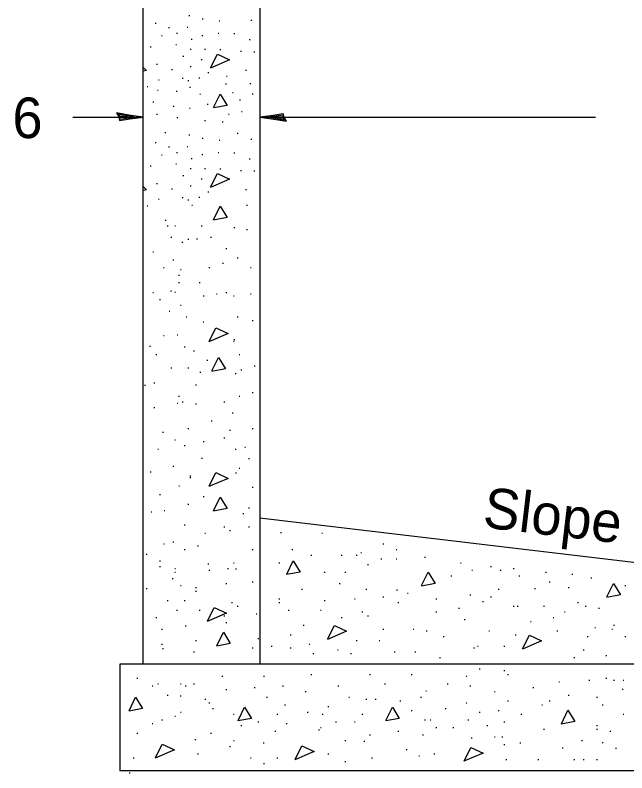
# Model space of a CAD drawing. Extents: x 0 to 2.83, y -0.14 to 1.83.
# Drawn here: x 0.5027 to 0.6788, y 0.328 to 0.5461 of the extents above; entities that cross this region are included whole.
import ezdxf

# ---------------------------------------------------------------- set-up
doc = ezdxf.new("R2010")
doc.units = 0
for name, color, linetype in [('RD_Pr_Roadway_Dimensions', 7, 'Continuous'), ('RD_Pr_Roadway_Notes', 7, 'Continuous'), ('SH_General_Details', 7, 'Continuous')]:
    doc.layers.add(name, color=color, linetype=linetype)

msp = doc.modelspace()

# ---------------------------------------------------------------- linework, layer by layer
at = {"layer": 'RD_Pr_Roadway_Dimensions'}
for p, q in [((0.51933, 0.51674), (0.53956, 0.51674)), ((0.57316, 0.51674), (0.66982, 0.51674))]:
    msp.add_line(p, q, dxfattribs=at)
for points in [[(0.53255, 0.51685), (0.53279, 0.5158), (0.53575, 0.51626), (0.53956, 0.51675), (0.53549, 0.5173), (0.53193, 0.51793), (0.53255, 0.51685), (0.53286, 0.51616), (0.537, 0.51675), (0.53248, 0.51754), (0.53315, 0.51665), (0.53505, 0.51677), (0.53322, 0.51705)], [(0.58017, 0.51664), (0.57993, 0.51769), (0.57698, 0.51723), (0.57316, 0.51674), (0.57723, 0.51619), (0.5808, 0.51556), (0.58017, 0.51664), (0.57986, 0.51733), (0.57572, 0.51674), (0.58024, 0.51595), (0.57957, 0.51684), (0.57767, 0.51672), (0.5795, 0.51644)]]:
    msp.add_lwpolyline(points, dxfattribs=at)
at = {"layer": 'SH_General_Details'}
for p, q in [((0.53956, 0.35931), (0.53956, 0.57988)), ((0.57316, 0.57931), (0.57316, 0.35931)), ((0.5527, 0.54593), (0.55297, 0.54593)), ((0.54303, 0.54375), (0.5433, 0.54375)), ((0.55654, 0.54502), (0.55681, 0.54502)), ((0.56142, 0.54444), (0.56168, 0.54444)), ((0.57059, 0.54467), (0.57085, 0.54467)), ((0.54687, 0.54249), (0.54714, 0.54249)), ((0.54917, 0.54089), (0.54943, 0.54089)), ((0.55221, 0.54261), (0.55247, 0.54261)), ((0.56113, 0.54089), (0.5614, 0.54089)), ((0.56566, 0.54077), (0.56592, 0.54077)), ((0.54481, 0.5402), (0.54508, 0.5402)), ((0.55339, 0.53917), (0.55366, 0.53917)), ((0.55649, 0.54026), (0.55675, 0.54026)), ((0.57007, 0.53905), (0.57034, 0.53905)), ((0.5416, 0.53699), (0.54187, 0.53699)), ((0.54894, 0.53762), (0.5492, 0.53762)), ((0.551, 0.53424), (0.55127, 0.53424)), ((0.5531, 0.5363), (0.55337, 0.5363)), ((0.55723, 0.5363), (0.5575, 0.5363)), ((0.56164, 0.53619), (0.56191, 0.53619)), ((0.56761, 0.53573), (0.56787, 0.53573)), ((0.57145, 0.53556), (0.57171, 0.53556)), ((0.55631, 0.53332), (0.55658, 0.53332)), ((0.54344, 0.53194), (0.5437, 0.53194)), ((0.54773, 0.53045), (0.548, 0.53045)), ((0.5531, 0.53131), (0.55337, 0.53131)), ((0.56904, 0.53022), (0.56931, 0.53022)), ((0.55083, 0.52793), (0.5511, 0.52793)), ((0.55563, 0.52805), (0.55589, 0.52805)), ((0.55821, 0.52954), (0.55847, 0.52954)), ((0.56354, 0.52856), (0.5638, 0.52856)), ((0.54068, 0.52554), (0.54095, 0.52554)), ((0.54395, 0.52747), (0.54422, 0.52747)), ((0.55247, 0.52724), (0.55274, 0.52724)), ((0.56325, 0.52635), (0.56352, 0.52635)), ((0.5703, 0.52644), (0.57057, 0.52644)), ((0.54366, 0.52446), (0.54393, 0.52446)), ((0.54911, 0.52417), (0.54938, 0.52417)), ((0.55293, 0.52532), (0.5532, 0.52532)), ((0.56526, 0.52377), (0.56552, 0.52377)), ((0.57093, 0.52348), (0.5712, 0.52348)), ((0.55586, 0.52331), (0.55612, 0.52331)), ((0.56732, 0.5217), (0.56759, 0.5217)), ((0.54235, 0.52113), (0.54261, 0.52113)), ((0.54825, 0.51987), (0.54852, 0.51987)), ((0.55287, 0.51935), (0.55314, 0.51935)), ((0.55803, 0.5205), (0.5583, 0.5205)), ((0.54343, 0.51758), (0.5437, 0.51758)), ((0.56411, 0.51758), (0.56438, 0.51758)), ((0.56784, 0.51838), (0.5681, 0.51838)), ((0.54928, 0.5166), (0.54955, 0.5166)), ((0.55723, 0.51574), (0.5575, 0.51574)), ((0.56233, 0.5154), (0.5626, 0.5154)), ((0.54584, 0.5123), (0.54611, 0.5123)), ((0.5527, 0.51162), (0.55297, 0.51162)), ((0.55654, 0.5107), (0.55681, 0.5107)), ((0.56663, 0.51207), (0.5669, 0.51207)), ((0.57059, 0.51035), (0.57085, 0.51035)), ((0.54303, 0.50944), (0.5433, 0.50944)), ((0.54687, 0.50818), (0.54714, 0.50818)), ((0.55221, 0.50829), (0.55247, 0.50829)), ((0.56142, 0.51012), (0.56168, 0.51012)), ((0.54481, 0.50588), (0.54508, 0.50588)), ((0.54917, 0.50657), (0.54943, 0.50657)), ((0.55649, 0.50594), (0.55675, 0.50594)), ((0.56113, 0.50657), (0.5614, 0.50657)), ((0.56566, 0.50646), (0.56592, 0.50646)), ((0.55339, 0.50485), (0.55366, 0.50485)), ((0.57007, 0.50474), (0.57034, 0.50474)), ((0.5416, 0.50267), (0.54187, 0.50267)), ((0.54894, 0.5033), (0.5492, 0.5033)), ((0.5531, 0.50198), (0.55337, 0.50198)), ((0.55723, 0.50198), (0.5575, 0.50198)), ((0.56164, 0.50187), (0.56191, 0.50187)), ((0.551, 0.49992), (0.55127, 0.49992)), ((0.56761, 0.50141), (0.56787, 0.50141)), ((0.57145, 0.50124), (0.57171, 0.50124)), ((0.54344, 0.49763), (0.5437, 0.49763)), ((0.55631, 0.499), (0.55658, 0.499)), ((0.54773, 0.49614), (0.548, 0.49614)), ((0.5531, 0.497), (0.55337, 0.497)), ((0.55821, 0.49522), (0.55847, 0.49522)), ((0.56904, 0.49591), (0.56931, 0.49591)), ((0.54395, 0.49316), (0.54422, 0.49316)), ((0.55083, 0.49362), (0.5511, 0.49362)), ((0.55247, 0.49293), (0.55274, 0.49293)), ((0.55563, 0.49373), (0.55589, 0.49373)), ((0.54068, 0.49123), (0.54095, 0.49123)), ((0.55355, 0.49144), (0.55382, 0.49144)), ((0.56935, 0.49144), (0.56962, 0.49144)), ((0.54593, 0.48708), (0.5462, 0.48708)), ((0.54652, 0.48546), (0.54679, 0.48546)), ((0.54865, 0.48545), (0.54892, 0.48545)), ((0.55628, 0.48545), (0.55654, 0.48545)), ((0.5657, 0.48499), (0.56597, 0.48499)), ((0.56935, 0.48436), (0.56962, 0.48436)), ((0.54756, 0.48218), (0.54783, 0.48218)), ((0.559, 0.48218), (0.55927, 0.48218)), ((0.55073, 0.48078), (0.551, 0.48078)), ((0.55246, 0.48163), (0.55273, 0.48163)), ((0.55494, 0.48172), (0.55521, 0.48172)), ((0.54231, 0.47797), (0.54258, 0.47797)), ((0.56336, 0.47891), (0.56363, 0.47891)), ((0.54811, 0.47564), (0.54837, 0.47564)), ((0.56663, 0.47619), (0.56689, 0.47619)), ((0.54538, 0.47346), (0.54565, 0.47346)), ((0.55846, 0.47346), (0.55872, 0.47346)), ((0.56243, 0.4747), (0.5627, 0.4747)), ((0.57044, 0.47346), (0.57071, 0.47346)), ((0.54974, 0.47128), (0.55001, 0.47128)), ((0.55029, 0.47292), (0.55055, 0.47292)), ((0.54974, 0.4691), (0.55001, 0.4691)), ((0.55573, 0.4691), (0.556, 0.4691)), ((0.54746, 0.46674), (0.54772, 0.46674)), ((0.54231, 0.46627), (0.54258, 0.46627)), ((0.54865, 0.46638), (0.54892, 0.46638)), ((0.55682, 0.46529), (0.55709, 0.46529)), ((0.56064, 0.46584), (0.5609, 0.46584)), ((0.56336, 0.46627), (0.56363, 0.46627)), ((0.56554, 0.46529), (0.5658, 0.46529)), ((0.57044, 0.46584), (0.57071, 0.46584)), ((0.54429, 0.4642), (0.54456, 0.4642)), ((0.55029, 0.46257), (0.55055, 0.46257)), ((0.54702, 0.46093), (0.54728, 0.46093)), ((0.55192, 0.4593), (0.55219, 0.4593)), ((0.56663, 0.4593), (0.56689, 0.4593)), ((0.57098, 0.45821), (0.57125, 0.45821)), ((0.55681, 0.45785), (0.55708, 0.45785)), ((0.54538, 0.45385), (0.54565, 0.45385)), ((0.54933, 0.45411), (0.54959, 0.45411)), ((0.56554, 0.45222), (0.5658, 0.45222)), ((0.5657, 0.4527), (0.56597, 0.4527)), ((0.54137, 0.45083), (0.54164, 0.45083)), ((0.55138, 0.45058), (0.55164, 0.45058)), ((0.5541, 0.4495), (0.55437, 0.4495)), ((0.5432, 0.44841), (0.54347, 0.44841)), ((0.56717, 0.44841), (0.56744, 0.44841)), ((0.55791, 0.44677), (0.55818, 0.44677)), ((0.57153, 0.44514), (0.5718, 0.44514)), ((0.54756, 0.44459), (0.54783, 0.44459)), ((0.55246, 0.44459), (0.55273, 0.44459)), ((0.55588, 0.44335), (0.55614, 0.44335)), ((0.56608, 0.44296), (0.56635, 0.44296)), ((0.56772, 0.44405), (0.56798, 0.44405)), ((0.53997, 0.4396), (0.54024, 0.4396)), ((0.54266, 0.44024), (0.54293, 0.44024)), ((0.55464, 0.43969), (0.55491, 0.43969)), ((0.54974, 0.43642), (0.55001, 0.43642)), ((0.56717, 0.43642), (0.56744, 0.43642)), ((0.57098, 0.43751), (0.57125, 0.43751)), ((0.54933, 0.43446), (0.54959, 0.43446)), ((0.55083, 0.43479), (0.5511, 0.43479)), ((0.55464, 0.43424), (0.55491, 0.43424)), ((0.56281, 0.43479), (0.56308, 0.43479)), ((0.54266, 0.43315), (0.54293, 0.43315)), ((0.56524, 0.43165), (0.5655, 0.43165)), ((0.55915, 0.42931), (0.55942, 0.42931)), ((0.54512, 0.42603), (0.54538, 0.42603)), ((0.55246, 0.42716), (0.55273, 0.42716)), ((0.56445, 0.42662), (0.56472, 0.42662)), ((0.57098, 0.42716), (0.57125, 0.42716)), ((0.54865, 0.42389), (0.54892, 0.42389)), ((0.55682, 0.42335), (0.55709, 0.42335)), ((0.56281, 0.42444), (0.56308, 0.42444)), ((0.54375, 0.42117), (0.54402, 0.42117)), ((0.55138, 0.42226), (0.55164, 0.42226)), ((0.56608, 0.42117), (0.56635, 0.42117)), ((0.56881, 0.42172), (0.56907, 0.42172)), ((0.55635, 0.41855), (0.55661, 0.41855)), ((0.5699, 0.41845), (0.57016, 0.41845)), ((0.54157, 0.41463), (0.54184, 0.41463)), ((0.54811, 0.41627), (0.54837, 0.41627)), ((0.56617, 0.41434), (0.56644, 0.41434)), ((0.56717, 0.41572), (0.56744, 0.41572)), ((0.55301, 0.41354), (0.55328, 0.41354)), ((0.55301, 0.413), (0.55328, 0.413)), ((0.5498, 0.41059), (0.55006, 0.41059)), ((0.57098, 0.41028), (0.57125, 0.41028)), ((0.54429, 0.4081), (0.54456, 0.4081)), ((0.55682, 0.40755), (0.55709, 0.40755)), ((0.54558, 0.40357), (0.54585, 0.40357)), ((0.55246, 0.40537), (0.55273, 0.40537)), ((0.5699, 0.40428), (0.57016, 0.40428)), ((0.54184, 0.40311), (0.54211, 0.40311)), ((0.56826, 0.40265), (0.56853, 0.40265)), ((1.10493, 0.33843), (0.57316, 0.40127)), ((0.55138, 0.39938), (0.55164, 0.39938)), ((0.55728, 0.39702), (0.55755, 0.39702)), ((0.56281, 0.39884), (0.56308, 0.39884)), ((0.56445, 0.39775), (0.56472, 0.39775)), ((0.5699, 0.39884), (0.57016, 0.39884)), ((0.57916, 0.3972), (0.57942, 0.3972)), ((0.59097, 0.39702), (0.59124, 0.39702)), ((0.54538, 0.39394), (0.54565, 0.39394)), ((0.54811, 0.39448), (0.54837, 0.39448)), ((0.55519, 0.39339), (0.55546, 0.39339)), ((0.60857, 0.39394), (0.60884, 0.39394)), ((0.54044, 0.39094), (0.5407, 0.39094)), ((0.55138, 0.3923), (0.55164, 0.3923)), ((0.57098, 0.3923), (0.57125, 0.3923)), ((0.58242, 0.3923), (0.58269, 0.3923)), ((0.58787, 0.39067), (0.58814, 0.39067)), ((0.59659, 0.39067), (0.59685, 0.39067)), ((0.60094, 0.39067), (0.60121, 0.39067)), ((0.6022, 0.39141), (0.60247, 0.39141)), ((0.61238, 0.3923), (0.61265, 0.3923)), ((0.54429, 0.38903), (0.54456, 0.38903)), ((0.55822, 0.38813), (0.55848, 0.38813)), ((0.56554, 0.38849), (0.5658, 0.38849)), ((0.57861, 0.38849), (0.57888, 0.38849)), ((0.60802, 0.38958), (0.60829, 0.38958)), ((0.61238, 0.38958), (0.61265, 0.38958)), ((0.62055, 0.39012), (0.62082, 0.39012)), ((0.6309, 0.38849), (0.63117, 0.38849)), ((0.54429, 0.3874), (0.54456, 0.3874)), ((0.54865, 0.38685), (0.54892, 0.38685)), ((0.55846, 0.38631), (0.55872, 0.38631)), ((0.5639, 0.38685), (0.56417, 0.38685)), ((0.56617, 0.38673), (0.56644, 0.38673)), ((0.60421, 0.38794), (0.60448, 0.38794)), ((0.63417, 0.38631), (0.63444, 0.38631)), ((0.63962, 0.3874), (0.63988, 0.3874)), ((0.64234, 0.38631), (0.64261, 0.38631)), ((0.64615, 0.38685), (0.64642, 0.38685)), ((0.54792, 0.38392), (0.54819, 0.38392)), ((0.54865, 0.38576), (0.54892, 0.38576)), ((0.59168, 0.38576), (0.59195, 0.38576)), ((0.59768, 0.38576), (0.59794, 0.38576)), ((0.62818, 0.38468), (0.62844, 0.38468)), ((0.64779, 0.38468), (0.64805, 0.38468)), ((0.65541, 0.38576), (0.65568, 0.38576)), ((0.66304, 0.38522), (0.66331, 0.38522)), ((0.66849, 0.38413), (0.66875, 0.38413)), ((0.55029, 0.38195), (0.55055, 0.38195)), ((0.56336, 0.3825), (0.56363, 0.3825)), ((0.57098, 0.38304), (0.57125, 0.38304)), ((0.59604, 0.3825), (0.59631, 0.3825)), ((0.6565, 0.38304), (0.65677, 0.38304)), ((0.67829, 0.38195), (0.67856, 0.38195)), ((0.54044, 0.38111), (0.5407, 0.38111)), ((0.55464, 0.38141), (0.55491, 0.38141)), ((0.55464, 0.38032), (0.55491, 0.38032)), ((0.58515, 0.38086), (0.58541, 0.38086)), ((0.60367, 0.38086), (0.60393, 0.38086)), ((0.6125, 0.38065), (0.61276, 0.38065)), ((0.61565, 0.37977), (0.61592, 0.37977)), ((0.6418, 0.38086), (0.64206, 0.38086)), ((0.65227, 0.38111), (0.65254, 0.38111)), ((0.66195, 0.38141), (0.66222, 0.38141)), ((0.54647, 0.37759), (0.54674, 0.37759)), ((0.55138, 0.37759), (0.55164, 0.37759)), ((0.57861, 0.37814), (0.57888, 0.37814)), ((0.59168, 0.37759), (0.59195, 0.37759)), ((0.6004, 0.37814), (0.60066, 0.37814)), ((0.60857, 0.37868), (0.60884, 0.37868)), ((0.62382, 0.37814), (0.62409, 0.37814)), ((0.63363, 0.37923), (0.63389, 0.37923)), ((0.6373, 0.37737), (0.63756, 0.37737)), ((0.63962, 0.37868), (0.63988, 0.37868)), ((0.56499, 0.37705), (0.56526, 0.37705)), ((0.56663, 0.37596), (0.56689, 0.37596)), ((0.57861, 0.37705), (0.57888, 0.37705)), ((0.61293, 0.37705), (0.61319, 0.37705)), ((0.63036, 0.37542), (0.63062, 0.37542)), ((0.64615, 0.37596), (0.64642, 0.37596)), ((0.64724, 0.37596), (0.64751, 0.37596)), ((0.65487, 0.37596), (0.65514, 0.37596)), ((0.66467, 0.37705), (0.66494, 0.37705)), ((0.66685, 0.37596), (0.66712, 0.37596)), ((0.67067, 0.37542), (0.67093, 0.37542)), ((0.5492, 0.37487), (0.54946, 0.37487)), ((0.55573, 0.37487), (0.556, 0.37487)), ((0.56281, 0.37324), (0.56308, 0.37324)), ((0.57207, 0.37378), (0.57234, 0.37378)), ((0.58133, 0.37487), (0.5816, 0.37487)), ((0.59059, 0.37487), (0.59086, 0.37487)), ((0.60258, 0.37433), (0.60284, 0.37433)), ((0.60421, 0.37324), (0.60448, 0.37324)), ((0.62382, 0.37433), (0.62409, 0.37433)), ((0.66086, 0.37433), (0.66113, 0.37433)), ((0.5432, 0.37269), (0.54347, 0.37269)), ((0.56336, 0.37129), (0.56363, 0.37129)), ((0.59659, 0.37269), (0.59685, 0.37269)), ((0.63199, 0.37215), (0.63226, 0.37215)), ((0.65106, 0.3716), (0.65132, 0.3716)), ((0.65759, 0.37269), (0.65786, 0.37269)), ((0.54484, 0.36942), (0.54511, 0.36942)), ((0.55167, 0.37035), (0.55193, 0.37035)), ((0.58569, 0.37051), (0.58596, 0.37051)), ((0.60857, 0.36942), (0.60884, 0.36942)), ((0.61728, 0.36942), (0.61755, 0.36942)), ((0.6211, 0.36888), (0.62136, 0.36888)), ((0.63907, 0.36888), (0.63934, 0.36888)), ((0.65868, 0.36888), (0.65895, 0.36888)), ((0.66958, 0.36988), (0.66985, 0.36988)), ((0.67448, 0.36942), (0.67474, 0.36942)), ((0.67502, 0.37051), (0.67529, 0.37051)), ((0.57262, 0.3667), (0.57289, 0.3667)), ((0.58188, 0.36779), (0.58215, 0.36779)), ((0.626, 0.36724), (0.62627, 0.36724)), ((0.6467, 0.36779), (0.64696, 0.36779)), ((0.6674, 0.36724), (0.66766, 0.36724)), ((0.67829, 0.36724), (0.67856, 0.36724)), ((0.54484, 0.36507), (0.54511, 0.36507)), ((0.55464, 0.36616), (0.55491, 0.36616)), ((0.57643, 0.36452), (0.5767, 0.36452)), ((0.58733, 0.36507), (0.58759, 0.36507)), ((0.60094, 0.36616), (0.60121, 0.36616)), ((0.60748, 0.36616), (0.60775, 0.36616)), ((0.6358, 0.36452), (0.63607, 0.36452)), ((0.64343, 0.36452), (0.6437, 0.36452)), ((0.54512, 0.3638), (0.54538, 0.3638)), ((0.5541, 0.36289), (0.55437, 0.36289)), ((0.57098, 0.36398), (0.57125, 0.36398)), ((0.58188, 0.36398), (0.58215, 0.36398)), ((0.58842, 0.36234), (0.58868, 0.36234)), ((0.5955, 0.36343), (0.59576, 0.36343)), ((0.59931, 0.36234), (0.59958, 0.36234)), ((0.61184, 0.36289), (0.6121, 0.36289)), ((0.61783, 0.36289), (0.6181, 0.36289)), ((0.63472, 0.36398), (0.63498, 0.36398)), ((0.66631, 0.36343), (0.66657, 0.36343)), ((0.62491, 0.36125), (0.62518, 0.36125)), ((0.66358, 0.36125), (0.66385, 0.36125)), ((0.67284, 0.3618), (0.67311, 0.3618)), ((0.86005, 0.35931), (0.53289, 0.35931)), ((0.53289, 0.35931), (0.53289, 0.32864)), ((0.63635, 0.35798), (0.63662, 0.35798)), ((0.56227, 0.35581), (0.56254, 0.35581)), ((0.57425, 0.35581), (0.57452, 0.35581)), ((0.58787, 0.35635), (0.58814, 0.35635)), ((0.60476, 0.35635), (0.60502, 0.35635)), ((0.61674, 0.35635), (0.61701, 0.35635)), ((0.63254, 0.35581), (0.6328, 0.35581)), ((0.64343, 0.35744), (0.6437, 0.35744)), ((0.64452, 0.35635), (0.64479, 0.35635)), ((0.53776, 0.35526), (0.53802, 0.35526)), ((0.54375, 0.35363), (0.54402, 0.35363)), ((0.55029, 0.35363), (0.55055, 0.35363)), ((0.5541, 0.35363), (0.55437, 0.35363)), ((0.60911, 0.35363), (0.60938, 0.35363)), ((0.62709, 0.35363), (0.62736, 0.35363)), ((0.65923, 0.35417), (0.65949, 0.35417)), ((0.66794, 0.35472), (0.66821, 0.35472)), ((0.67284, 0.35526), (0.67311, 0.35526)), ((0.67502, 0.35472), (0.67529, 0.35472)), ((0.67775, 0.35472), (0.67801, 0.35472)), ((0.54212, 0.35308), (0.54238, 0.35308)), ((0.55167, 0.35304), (0.55193, 0.35304)), ((0.56336, 0.35199), (0.56363, 0.35199)), ((0.57153, 0.35254), (0.5718, 0.35254)), ((0.5797, 0.35308), (0.57997, 0.35308)), ((0.58624, 0.35145), (0.5865, 0.35145)), ((0.59565, 0.35304), (0.59592, 0.35304)), ((0.62092, 0.35164), (0.62118, 0.35164)), ((0.63363, 0.35308), (0.63389, 0.35308)), ((0.64071, 0.35145), (0.64097, 0.35145)), ((0.6518, 0.35257), (0.65207, 0.35257)), ((0.67754, 0.3521), (0.6778, 0.3521)), ((0.54647, 0.35036), (0.54674, 0.35036)), ((0.55026, 0.35023), (0.55053, 0.35023)), ((0.55737, 0.34927), (0.55763, 0.34927)), ((0.57506, 0.34976), (0.57533, 0.34976)), ((0.59876, 0.34981), (0.59903, 0.34981)), ((0.60367, 0.34927), (0.60393, 0.34927)), ((0.60639, 0.34927), (0.60666, 0.34927)), ((0.61946, 0.34981), (0.61973, 0.34981)), ((0.66195, 0.35036), (0.66222, 0.35036)), ((0.67012, 0.34981), (0.67039, 0.34981)), ((0.55846, 0.34818), (0.55872, 0.34818)), ((0.58024, 0.34764), (0.58051, 0.34764)), ((0.59277, 0.34709), (0.59304, 0.34709)), ((0.61347, 0.34872), (0.61374, 0.34872)), ((0.63254, 0.34818), (0.6328, 0.34818)), ((0.64452, 0.34872), (0.64479, 0.34872)), ((0.65432, 0.34764), (0.65459, 0.34764)), ((0.6565, 0.34872), (0.65677, 0.34872)), ((0.67176, 0.34764), (0.67202, 0.34764)), ((0.55029, 0.34546), (0.55055, 0.34546)), ((0.55955, 0.34655), (0.55981, 0.34655)), ((0.56554, 0.34491), (0.5658, 0.34491)), ((0.57807, 0.34491), (0.57833, 0.34491)), ((0.58678, 0.34546), (0.58705, 0.34546)), ((0.59114, 0.34491), (0.5914, 0.34491)), ((0.60258, 0.34491), (0.60284, 0.34491)), ((0.61674, 0.346), (0.61701, 0.346)), ((0.62654, 0.34655), (0.62681, 0.34655)), ((0.63635, 0.34546), (0.63662, 0.34546)), ((0.6418, 0.346), (0.64206, 0.346)), ((0.64833, 0.34491), (0.6486, 0.34491)), ((0.67775, 0.34491), (0.67801, 0.34491)), ((0.54484, 0.34328), (0.54511, 0.34328)), ((0.54865, 0.34437), (0.54892, 0.34437)), ((0.57262, 0.34273), (0.57289, 0.34273)), ((0.59495, 0.34273), (0.59522, 0.34273)), ((0.6004, 0.34273), (0.60066, 0.34273)), ((0.62055, 0.34328), (0.62082, 0.34328)), ((0.62219, 0.34328), (0.62245, 0.34328)), ((0.63308, 0.34328), (0.63335, 0.34328)), ((0.64343, 0.34273), (0.6437, 0.34273)), ((0.54212, 0.34219), (0.54238, 0.34219)), ((0.56772, 0.34164), (0.56798, 0.34164)), ((0.58079, 0.34219), (0.58106, 0.34219)), ((0.59004, 0.3404), (0.5903, 0.3404)), ((0.59059, 0.3411), (0.59086, 0.3411)), ((0.62382, 0.3411), (0.62409, 0.3411)), ((0.62872, 0.3411), (0.62899, 0.3411)), ((0.63853, 0.34164), (0.6388, 0.34164)), ((0.65487, 0.34055), (0.65514, 0.34055)), ((0.67012, 0.34164), (0.67039, 0.34164)), ((0.67012, 0.34055), (0.67039, 0.34055)), ((0.53776, 0.33946), (0.53802, 0.33946)), ((0.559, 0.33946), (0.55927, 0.33946)), ((0.57752, 0.34001), (0.57779, 0.34001)), ((0.60476, 0.33892), (0.60502, 0.33892)), ((0.61293, 0.34001), (0.61319, 0.34001)), ((0.62001, 0.33892), (0.62028, 0.33892)), ((0.63402, 0.33807), (0.63429, 0.33807)), ((0.64071, 0.33838), (0.64097, 0.33838)), ((0.64289, 0.33838), (0.64315, 0.33838)), ((0.67393, 0.34001), (0.6742, 0.34001)), ((0.55447, 0.3376), (0.55474, 0.3376)), ((0.56554, 0.33729), (0.5658, 0.33729)), ((0.57413, 0.33666), (0.57439, 0.33666)), ((0.59768, 0.33729), (0.59794, 0.33729)), ((0.60314, 0.33713), (0.6034, 0.33713)), ((0.64343, 0.3362), (0.6437, 0.3362)), ((0.64806, 0.33666), (0.64832, 0.33666)), ((0.66576, 0.33729), (0.66603, 0.33729)), ((0.67176, 0.33674), (0.67202, 0.33674)), ((0.56445, 0.33565), (0.56472, 0.33565)), ((0.6153, 0.33479), (0.61557, 0.33479)), ((0.66022, 0.33526), (0.66049, 0.33526)), ((0.67557, 0.33511), (0.67583, 0.33511)), ((0.53667, 0.33238), (0.53694, 0.33238)), ((0.55519, 0.33347), (0.55546, 0.33347)), ((0.57044, 0.33238), (0.57071, 0.33238)), ((0.57807, 0.33238), (0.57833, 0.33238)), ((0.59277, 0.33347), (0.59304, 0.33347)), ((0.6053, 0.33238), (0.60557, 0.33238)), ((0.61892, 0.33293), (0.61918, 0.33293)), ((0.62328, 0.33347), (0.62354, 0.33347)), ((0.64398, 0.33184), (0.64424, 0.33184)), ((0.65324, 0.33184), (0.6535, 0.33184)), ((0.66358, 0.33184), (0.66385, 0.33184)), ((0.66631, 0.33184), (0.66657, 0.33184)), ((0.67012, 0.33184), (0.67039, 0.33184)), ((0.57425, 0.33075), (0.57452, 0.33075)), ((0.59768, 0.33129), (0.59794, 0.33129)), ((0.86005, 0.32864), (0.53289, 0.32864)), ((0.53558, 0.32803), (0.53585, 0.32803))]:
    msp.add_line(p, q, dxfattribs=at)
for points in [[(0.55899, 0.53092), (0.56093, 0.53486), (0.56447, 0.53319), (0.55895, 0.53083)], [(0.53956, 0.53104), (0.54056, 0.53012)], [(0.54056, 0.53012), (0.53956, 0.52997)], [(0.55986, 0.5195), (0.56173, 0.52337), (0.56373, 0.5201), (0.55983, 0.51936)], [(0.55899, 0.4966), (0.56093, 0.50054), (0.56447, 0.49887), (0.55895, 0.49652)], [(0.53956, 0.49672), (0.54056, 0.4958)], [(0.54056, 0.4958), (0.53956, 0.49565)], [(0.55986, 0.48721), (0.56173, 0.49108), (0.56373, 0.48781), (0.55983, 0.48707)], [(0.55853, 0.45215), (0.56046, 0.45609), (0.564, 0.45442), (0.55848, 0.45206)], [(0.55939, 0.4437), (0.56126, 0.44757), (0.56327, 0.4443), (0.55936, 0.44356)], [(0.55853, 0.4105), (0.56046, 0.41444), (0.564, 0.41277), (0.55848, 0.41042)], [(0.55986, 0.40346), (0.56173, 0.40733), (0.56373, 0.40406), (0.55983, 0.40332)], [(0.58092, 0.38521), (0.58279, 0.38908), (0.58479, 0.38581), (0.58088, 0.38507)], [(0.61976, 0.38193), (0.62162, 0.3858), (0.62363, 0.38253), (0.61972, 0.38179)], [(0.6731, 0.37866), (0.67497, 0.38253), (0.67697, 0.37926), (0.67306, 0.37852)], [(0.55806, 0.37166), (0.55999, 0.3756), (0.56353, 0.37394), (0.55802, 0.37158)], [(0.59268, 0.36652), (0.59462, 0.37046), (0.59816, 0.36879), (0.59264, 0.36644)], [(0.5608, 0.36462), (0.56267, 0.36849), (0.56467, 0.36522), (0.56076, 0.36448)], [(0.64883, 0.36371), (0.65077, 0.36765), (0.65431, 0.36598), (0.64879, 0.36363)], [(0.53553, 0.3459), (0.5374, 0.34977), (0.5394, 0.3465), (0.5355, 0.34576)], [(0.56688, 0.34309), (0.56875, 0.34697), (0.57075, 0.3437), (0.56685, 0.34296)], [(0.60946, 0.34309), (0.61133, 0.34697), (0.61333, 0.3437), (0.60943, 0.34296)], [(0.66, 0.34216), (0.66187, 0.34603), (0.66387, 0.34276), (0.65996, 0.34202)], [(0.54308, 0.33236), (0.54502, 0.3363), (0.54856, 0.33463), (0.54304, 0.33228)], [(0.58333, 0.33189), (0.58526, 0.33583), (0.5888, 0.33416), (0.58328, 0.33181)], [(0.63199, 0.33142), (0.63392, 0.33536), (0.63746, 0.33369), (0.63195, 0.33134)]]:
    msp.add_lwpolyline(points, dxfattribs=at)

# ---------------------------------------------------------------- texts
at = {"layer": 'RD_Pr_Roadway_Dimensions'}
msp.add_text('6', height=0.01167, dxfattribs=at).set_placement((0.50192, 0.51068))
at = {"layer": 'RD_Pr_Roadway_Notes'}
msp.add_text('Slope 8%', height=0.011667, rotation=353.2605, dxfattribs=at).set_placement((0.63709, 0.39872))

doc.saveas('drawing.dxf')
